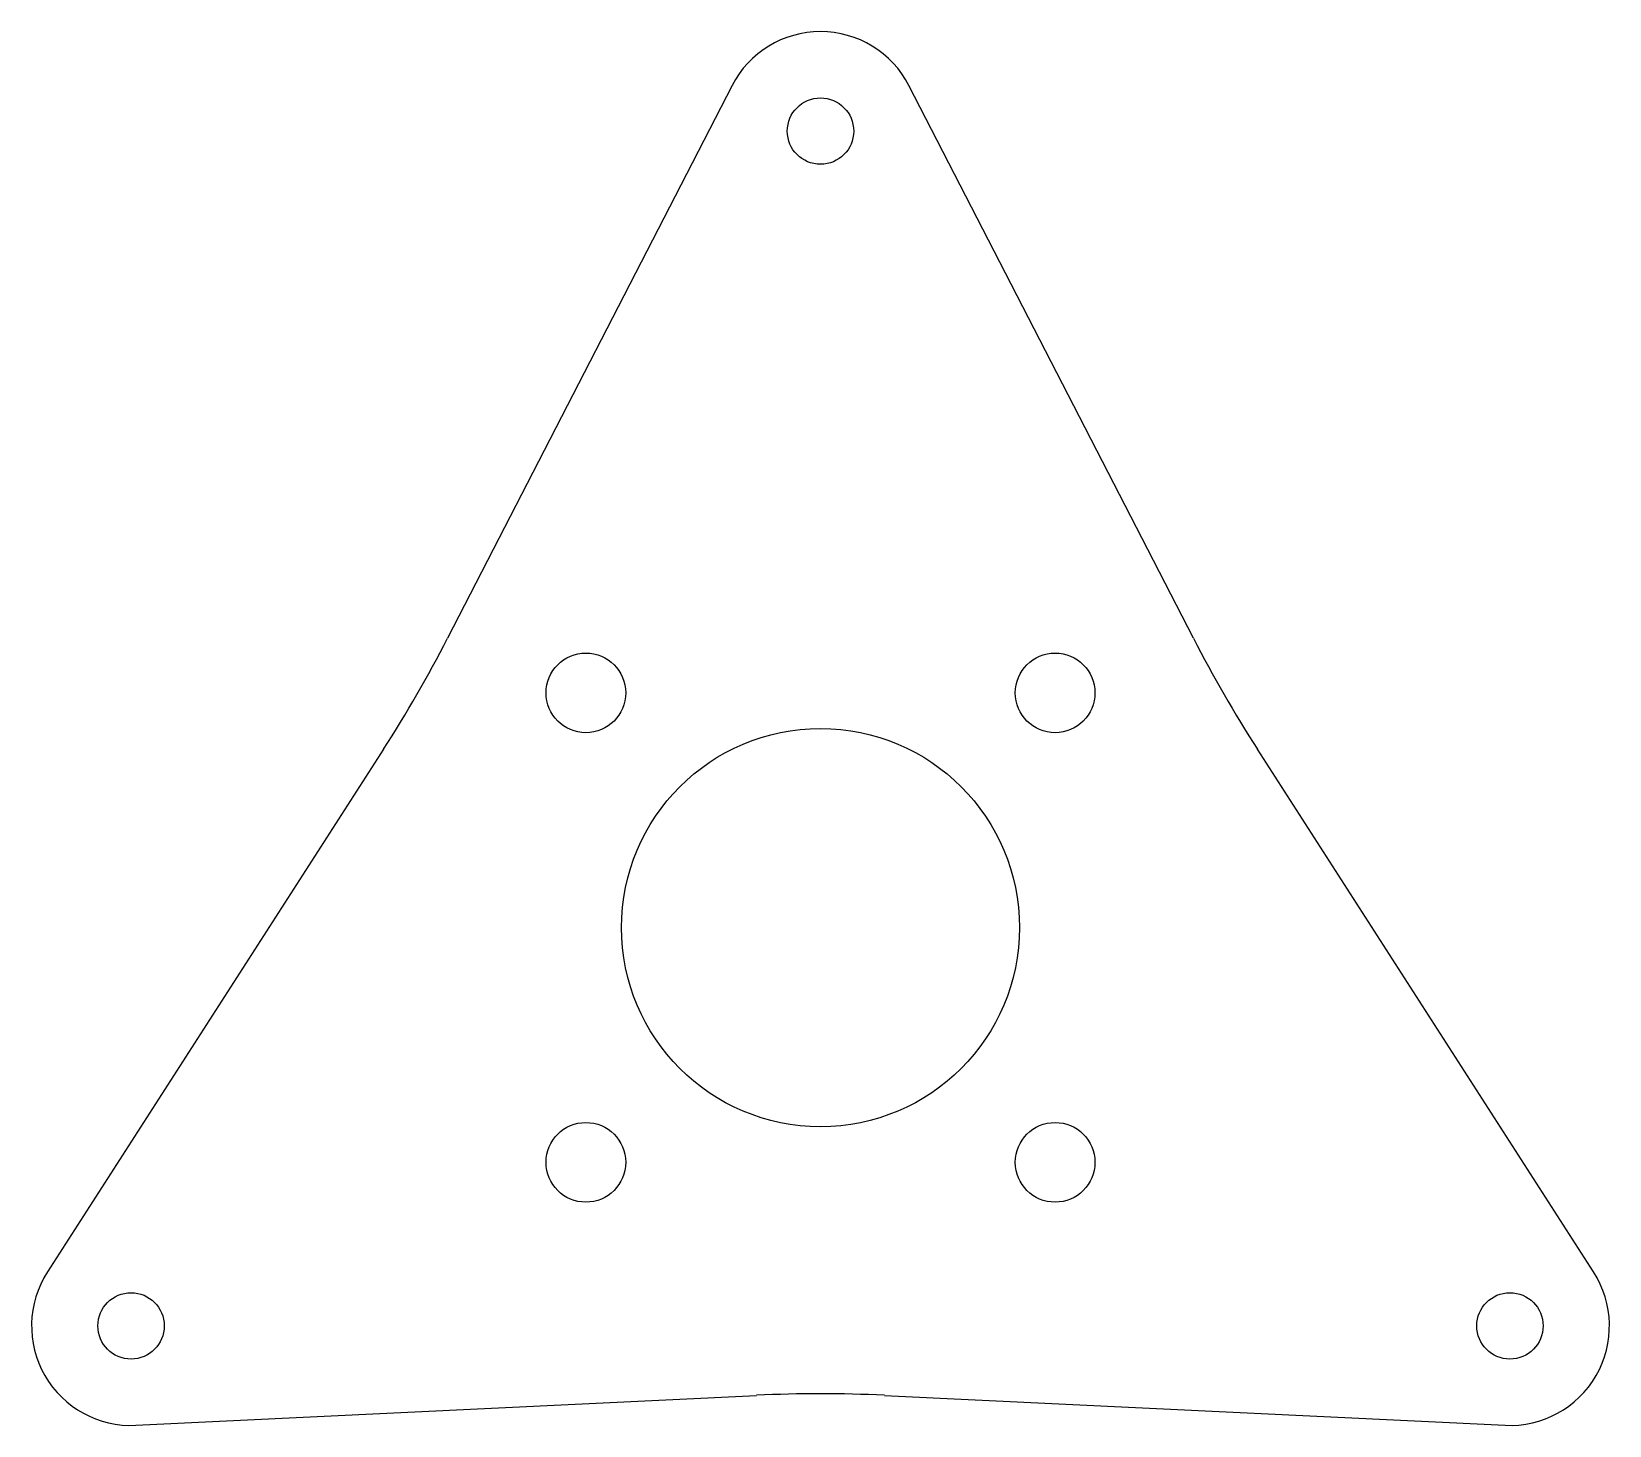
# Model space of a CAD drawing. Header units: millimetres. Extents: x -119 to 119, y -75 to 135.
import ezdxf

# ---------------------------------------------------------------- set-up
doc = ezdxf.new("R2010")
doc.units = ezdxf.units.MM

msp = doc.modelspace()

# ---------------------------------------------------------------- linework, layer by layer
at = {"color": 7, "linetype": 'Continuous', "lineweight": 25}
for p, q in [((-13.34, 126.86), (-56.2, 43.59)), ((56.2, 43.59), (13.34, 126.86)), ((-65.85, 26.88), (-116.54, -51.88)), ((116.54, -51.88), (65.85, 26.88)), ((-103.2, -74.98), (-9.64, -70.47)), ((9.64, -70.47), (103.2, -74.98))]:
    msp.add_line(p, q, dxfattribs=at)
for centre, radius in [((0, 120), 5), ((-35.36, 35.36), 6), ((35.36, 35.36), 6), ((0, 0), 30), ((-35.36, -35.36), 6), ((35.36, -35.36), 6), ((-103.92, -60), 5), ((103.92, -60), 5)]:
    msp.add_circle(centre, radius, dxfattribs=at)
for centre, radius, start, end in [((0, 120), 15, 27.2359, 152.7641), ((-234.03, 135.12), 200, 327.2359, 332.7641), ((234.03, 135.12), 200, 207.2359, 212.7641), ((-103.92, -60), 15, 147.2359, 272.7641), ((103.92, -60), 15, 267.2359, 32.7641), ((0, -270.23), 200, 87.2359, 92.7641)]:
    msp.add_arc(centre, radius, start, end, dxfattribs=at)

doc.saveas('drawing.dxf')
